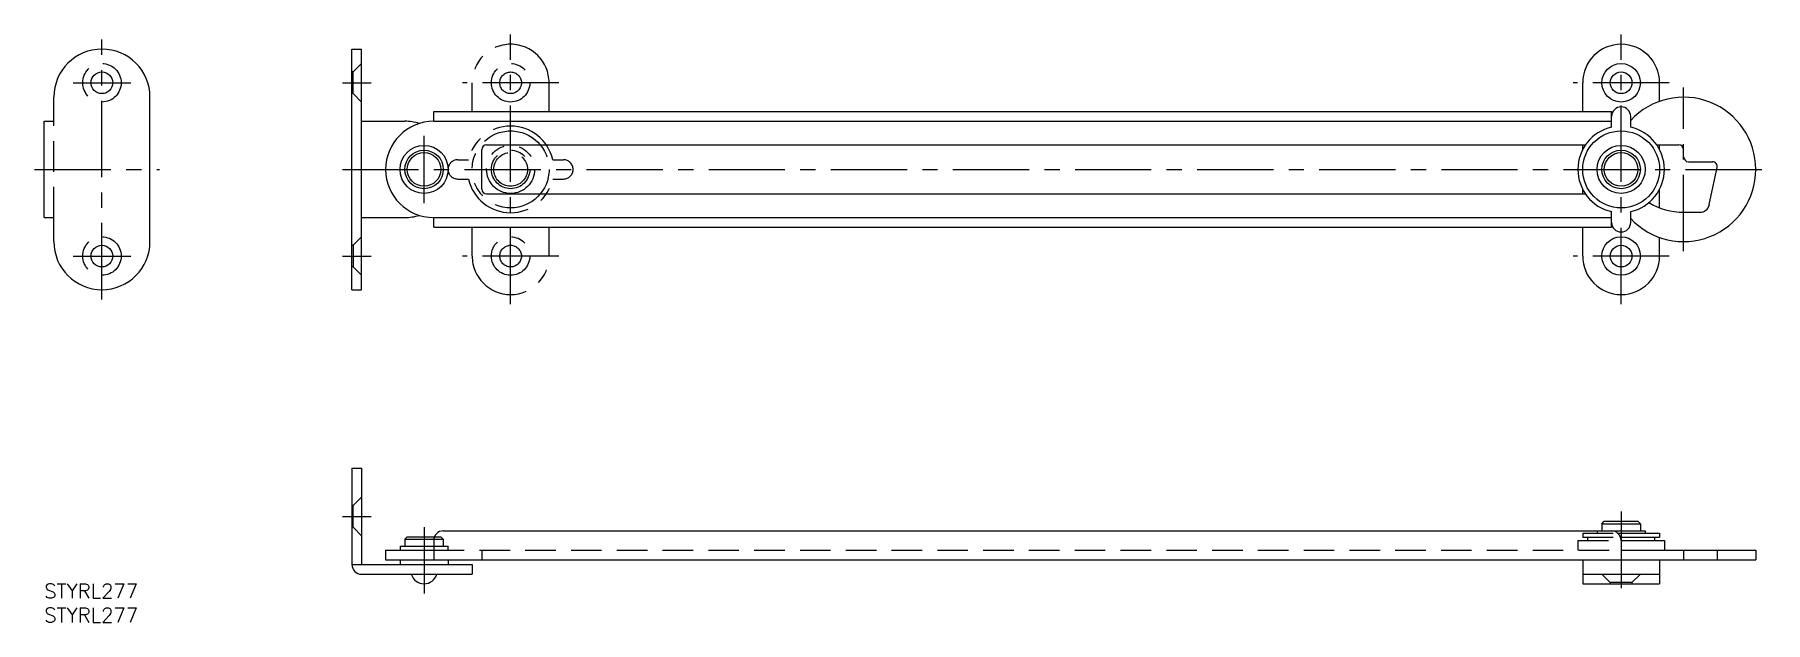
# Model space of a CAD drawing. Extents: x -2 to 358, y -8 to 114.
import ezdxf

# ---------------------------------------------------------------- set-up
doc = ezdxf.new("R2010")
doc.units = 0
doc.header["$LTSCALE"] = 0.5
for name, pattern in [('CENTER', [50.8, 31.75, -6.35, 6.35, -6.35]), ('DASHED', [19.05, 12.7, -6.35]), ('PHANTOM', [63.5, 31.75, -6.35, 6.35, -6.35, 6.35, -6.35])]:
    doc.linetypes.add(name, pattern=pattern)
for name, color, linetype in [('MSM_CENTER', 1, 'CENTER'), ('MSM_CONTINUOUS', 7, 'CONTINUOUS'), ('MSM_DASHED', 4, 'DASHED'), ('MSM_IMAGINARY', 6, 'PHANTOM'), ('MSM_PART_NUMBER', 7, 'CONTINUOUS')]:
    doc.layers.add(name, color=color, linetype=linetype)
doc.styles.get("Standard").update_dxf_attribs({"font": 'txt.shx', "height": 3, "bigfont": 'bigfont.shx'})

# ---------------------------------------------------------------- blocks, each defined once
blk = doc.blocks.new('*U36')
at = {"layer": 'MSM_PART_NUMBER'}
blk.add_text('STYRL277', height=3, dxfattribs=at).set_placement((0, -3))
blk = doc.blocks.new('*U37')
at = {"layer": 'MSM_PART_NUMBER'}
blk.add_text('STYRL277', height=3, dxfattribs=at).set_placement((0, -8))

msp = doc.modelspace()

# ---------------------------------------------------------------- linework, layer by layer
at = {"layer": 'MSM_CENTER'}
for p, q in [((12, 59.1), (12, 113.1)), ((97.01, 58.1), (97.01, 114.1)), ((328.01, 58.1), (328.01, 114.1)), ((6, 104.1), (18, 104.1)), ((62.01, 104.1), (68.01, 104.1)), ((107.01, 104.1), (87.01, 104.1)), ((338.01, 104.1), (318.01, 104.1)), ((341.01, 69.1), (341.01, 103.1)), ((79.01, 79.1), (79.01, 93.1)), ((-2, 86.1), (24, 86.1)), ((62.01, 86.1), (358.01, 86.1)), ((6, 68.1), (18, 68.1)), ((62.01, 68.1), (68.01, 68.1)), ((107.01, 68.1), (87.01, 68.1)), ((338.01, 68.1), (318.01, 68.1)), ((328.01, 15), (328.01, -2)), ((62.01, 14), (68.01, 14)), ((79.01, 11.8), (79.01, -2))]:
    msp.add_line(p, q, dxfattribs=at)
at = {"layer": 'MSM_CONTINUOUS'}
for p, q in [((64.01, 61.1), (64.01, 111.1)), ((64.01, 111.1), (66.01, 111.1)), ((66.01, 61.1), (66.01, 111.1)), ((2, 96.1), (2, 101.1)), ((22, 71.1), (22, 101.1)), ((320.01, 98.1), (320.01, 104.1)), ((336.01, 100.24), (336.01, 104.1)), ((81.01, 98.1), (326.01, 98.1)), ((81.01, 96.1), (81.01, 98.1)), ((326.01, 94.87), (326.01, 98.1)), ((0, 76.1), (0, 96.1)), ((0, 96.1), (2, 96.1)), ((66.01, 96.1), (75.01, 96.1)), ((81.01, 96.1), (326.01, 96.1)), ((330.01, 94.87), (330.01, 97.1)), ((91.01, 82), (91.01, 90.2)), ((92.01, 91.2), (320.6, 91.2)), ((320.01, 90.22), (320.01, 91.2)), ((335.43, 91.2), (340.01, 91.2)), ((336.01, 90.22), (336.01, 91.2)), ((341.01, 88.7), (341.01, 90.2)), ((342.01, 87.7), (347.01, 87.7)), ((346.35, 78.78), (347.99, 86.49)), ((92.01, 81), (320.6, 81)), ((320.01, 81), (320.01, 81.98)), ((336.01, 78.12), (336.01, 81.98)), ((0, 76.1), (2, 76.1)), ((2, 71.1), (2, 76.1)), ((66.01, 76.1), (75.01, 76.1)), ((81.01, 76.1), (326.01, 76.1)), ((81.01, 74.1), (81.01, 76.1)), ((326.01, 74.1), (326.01, 77.32)), ((330.01, 75.1), (330.01, 77.32)), ((341.01, 77.2), (344.4, 77.2)), ((81.01, 74.1), (326.01, 74.1)), ((320.01, 68.1), (320.01, 74.1)), ((336.01, 68.1), (336.01, 71.96)), ((64.01, 61.1), (66.01, 61.1)), ((64.01, 24), (64.01, 4)), ((64.01, 24), (66.01, 24)), ((66.01, 24), (66.01, 4)), ((83.01, 11), (333.01, 11)), ((324.01, 12.5), (324.51, 13)), ((324.01, 12.5), (332.01, 12.5)), ((324.01, 12.5), (324.01, 11)), ((324.51, 13), (331.51, 13)), ((332.01, 12.5), (331.51, 13)), ((332.01, 12.5), (332.01, 11)), ((333.01, 11), (333.01, 10.5)), ((74.01, 7.8), (81.01, 7.8)), ((74.01, 7.8), (74.01, 7)), ((75.51, 9.8), (75.01, 9.3)), ((75.01, 9.3), (75.01, 7.8)), ((75.01, 9.3), (81.04, 9.3)), ((75.51, 9.8), (81.18, 9.8)), ((81.01, 9), (81.01, 5)), ((327.34, 10.5), (336.01, 10.5)), ((327.89, 9.7), (336.01, 9.7)), ((328.01, 9), (337.01, 9)), ((328.01, 9), (328.01, 5)), ((335.01, 9), (335.01, 9.7)), ((336.01, 10.5), (336.01, 9.7)), ((337.01, 9), (337.01, 7)), ((64.01, 4), (89.01, 4)), ((71.01, 7), (81.01, 7)), ((71.01, 7), (71.01, 5)), ((71.01, 5), (356.01, 5)), ((74.01, 5), (74.01, 4)), ((84.01, 5), (84.01, 4)), ((89.01, 4), (89.01, 2)), ((320.01, 5), (320.01, 0)), ((328.01, 7), (356.01, 7)), ((336.01, 5), (336.01, 0)), ((356.01, 7), (356.01, 5)), ((66.01, 2), (89.01, 2)), ((66.01, 2), (66.01, 2)), ((66.01, 2), (66.01, 2)), ((320.01, 2), (336.01, 2)), ((320.01, 0), (336.01, 0))]:
    msp.add_line(p, q, dxfattribs=at)
for centre, radius in [((328.01, 104.1), 4), ((12, 104.1), 2.25), ((328.01, 104.1), 2.25), ((328.01, 86.1), 8), ((79.01, 86.1), 5), ((79.01, 86.1), 4), ((328.01, 86.1), 5), ((328.01, 86.1), 4), ((79.01, 86.1), 3.5), ((328.01, 86.1), 3.5), ((328.01, 68.1), 4), ((12, 68.1), 2.25), ((328.01, 68.1), 2.25)]:
    msp.add_circle(centre, radius, dxfattribs=at)
for centre, radius, start, end in [((328.01, 104.1), 8, 0, 180), ((12, 101.1), 10, 0, 180), ((341.01, 86.1), 15, 222.8334, 137.1666), ((328.01, 97.1), 2, 0, 180), ((81.01, 86.1), 10, 90, 270), ((75.01, 86.1), 10, 72.5424, 90), ((328.01, 86.1), 9, 102.8396, 257.1604), ((328.01, 86.1), 9, 282.8396, 77.1604), ((92.01, 90.2), 1, 90, 180), ((340.01, 90.2), 1, 0, 90), ((342.01, 88.7), 1, 180, 270), ((347.01, 86.7), 1, 347.9821, 90), ((92.01, 82), 1, 180, 270), ((75.01, 86.1), 10, 270, 287.4576), ((341.01, 91.2), 14, 238.9681, 270), ((344.4, 79.2), 2, 270, 347.982), ((328.01, 75.1), 2, 180, 0), ((12, 71.1), 10, 180, 0), ((328.01, 68.1), 8, 180, 0), ((83.01, 9), 2, 90, 180), ((326.01, 9), 2, 0, 90), ((66.01, 4), 2, 180, 270), ((79.01, 2.76), 2.76, 195.9508, 344.0492)]:
    msp.add_arc(centre, radius, start, end, dxfattribs=at)
at = {"layer": 'MSM_DASHED'}
for p, q in [((66.01, 108.1), (64.26, 106.35)), ((64.26, 106.35), (64.01, 106.35)), ((64.26, 101.85), (64.26, 106.35)), ((64.26, 101.85), (64.01, 101.85)), ((66.01, 100.1), (64.26, 101.85)), ((2, 76.1), (2, 96.1)), ((66.01, 72.1), (64.26, 70.35)), ((64.26, 70.35), (64.01, 70.35)), ((64.26, 70.35), (64.26, 65.85)), ((64.26, 65.85), (64.01, 65.85)), ((66.01, 64.1), (64.26, 65.85)), ((64.26, 16.25), (64.01, 16.25)), ((66.01, 18), (64.26, 16.25)), ((64.26, 11.75), (64.26, 16.25)), ((64.26, 11.75), (64.01, 11.75)), ((66.01, 10), (64.26, 11.75)), ((323.01, 11), (323.01, 10.5)), ((81.01, 7.8), (84.01, 7.8)), ((81.04, 9.3), (83.01, 9.3)), ((81.18, 9.8), (82.51, 9.8)), ((82.51, 9.8), (83.01, 9.3)), ((83.01, 9.3), (83.01, 7.8)), ((84.01, 7), (84.01, 7.8)), ((319.01, 9), (328.01, 9)), ((319.01, 9), (319.01, 7)), ((320.01, 10.5), (327.34, 10.5)), ((320.01, 10.5), (320.01, 9.7)), ((320.01, 9.7), (327.89, 9.7)), ((321.01, 9.7), (321.01, 9)), ((81.01, 7), (328.01, 7)), ((91.01, 7), (91.01, 5)), ((341.01, 7), (341.01, 5)), ((348.01, 7), (348.01, 5)), ((324.01, 2), (325.76, 0.25)), ((330.26, 0.25), (325.76, 0.25)), ((325.76, 0.25), (325.76, 0)), ((332.01, 2), (330.26, 0.25)), ((330.26, 0.25), (330.26, 0))]:
    msp.add_line(p, q, dxfattribs=at)
for centre in [(12, 104.1), (12, 68.1)]:
    msp.add_circle(centre, 4, dxfattribs=at)
at = {"layer": 'MSM_IMAGINARY'}
for p, q in [((89.01, 98.1), (89.01, 104.1)), ((105.01, 98.1), (105.01, 104.1)), ((86.01, 88.1), (88.24, 88.1)), ((105.79, 88.1), (108.01, 88.1)), ((86.01, 84.1), (88.24, 84.1)), ((105.79, 84.1), (108.01, 84.1)), ((89.01, 68.1), (89.01, 74.1)), ((105.01, 68.1), (105.01, 74.1))]:
    msp.add_line(p, q, dxfattribs=at)
for centre, radius in [((97.01, 104.1), 4), ((97.01, 104.1), 2.25), ((97.01, 86.1), 8), ((97.01, 86.1), 5), ((97.01, 86.1), 4), ((97.01, 86.1), 3.5), ((97.01, 68.1), 4), ((97.01, 68.1), 2.25)]:
    msp.add_circle(centre, radius, dxfattribs=at)
for centre, radius, start, end in [((97.01, 104.1), 8, 0, 180), ((97.01, 86.1), 9, 12.8396, 167.1604), ((86.01, 86.1), 2, 90.0001, 270), ((108.01, 86.1), 2, 270, 90), ((97.01, 86.1), 9, 192.8396, 347.1604), ((97.01, 68.1), 8, 180, 0)]:
    msp.add_arc(centre, radius, start, end, dxfattribs=at)

# ---------------------------------------------------------------- block references
at = {"layer": 'MSM_CONTINUOUS'}
for name in ['*U36', '*U37']:
    msp.add_blockref(name, (0, 0), dxfattribs=at)

doc.saveas('drawing.dxf')
